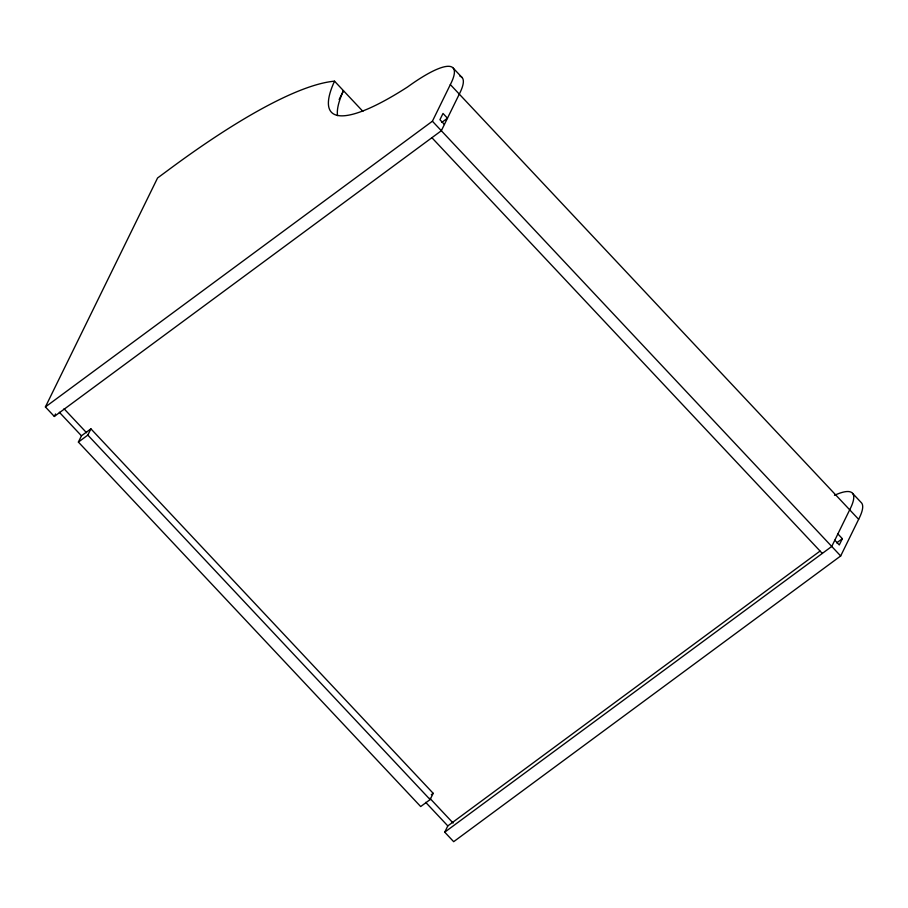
<?xml version="1.0" encoding="UTF-8"?>
<svg xmlns="http://www.w3.org/2000/svg" width="908" height="908" viewBox="0 0 908 908"><rect width="100%" height="100%" fill="white"/><g stroke="black" fill="none" stroke-linecap="round" stroke-linejoin="round"><path stroke-width="1.36" d="M459.936 76.181A94.988 20.112 -43.2 0 1 459.289 94.103L441.333 130.741L54.332 416.454L45.4 406.943L157.572 177.979L167.004 171.01A374.652 79.314 -43.2 0 1 334.53 81.175A210.838 44.628 -43.2 0 0 407.601 86.952A94.988 20.112 -43.2 0 1 450.345 84.592L858.628 519.331L840.683 555.968L453.671 841.682L444.738 832.171L447.814 825.905L820.015 551.111M54.332 416.454L55.558 413.946M78.394 442.071L81.459 435.806L90.902 428.837L433.195 793.32L430.12 799.585L420.688 806.554L78.394 442.071L87.826 435.102L90.902 428.837M339.138 99.528L343.474 90.687A210.838 44.628 -43.2 0 0 337.549 115.6M45.4 406.943L432.401 121.218L450.345 84.592M837.88 533.927L842.352 538.682L839.276 544.948L834.815 540.192M441.787 122.41L447.474 118.21L443.013 113.443L439.937 119.708L444.409 124.475M431.3 794.716L433.195 793.32M444.738 832.171L831.739 546.457L849.695 509.819A94.988 20.112 -43.2 0 0 834.486 495.314M836.654 542.882L842.352 538.682M453.251 68.145L462.195 77.657M852.589 493.373L861.533 502.884A94.988 20.112 -43.2 0 1 858.628 519.331M432.401 121.218L840.683 555.968M431.902 137.71L822.308 553.426M334.53 81.175L362.894 111.366M64.048 408.759L86.6 432.776M429.847 798.268L453.115 823.045M87.826 435.102L430.12 799.585M59.326 412.243L81.459 435.806M425.682 802.343L447.814 825.905"/></g></svg>
